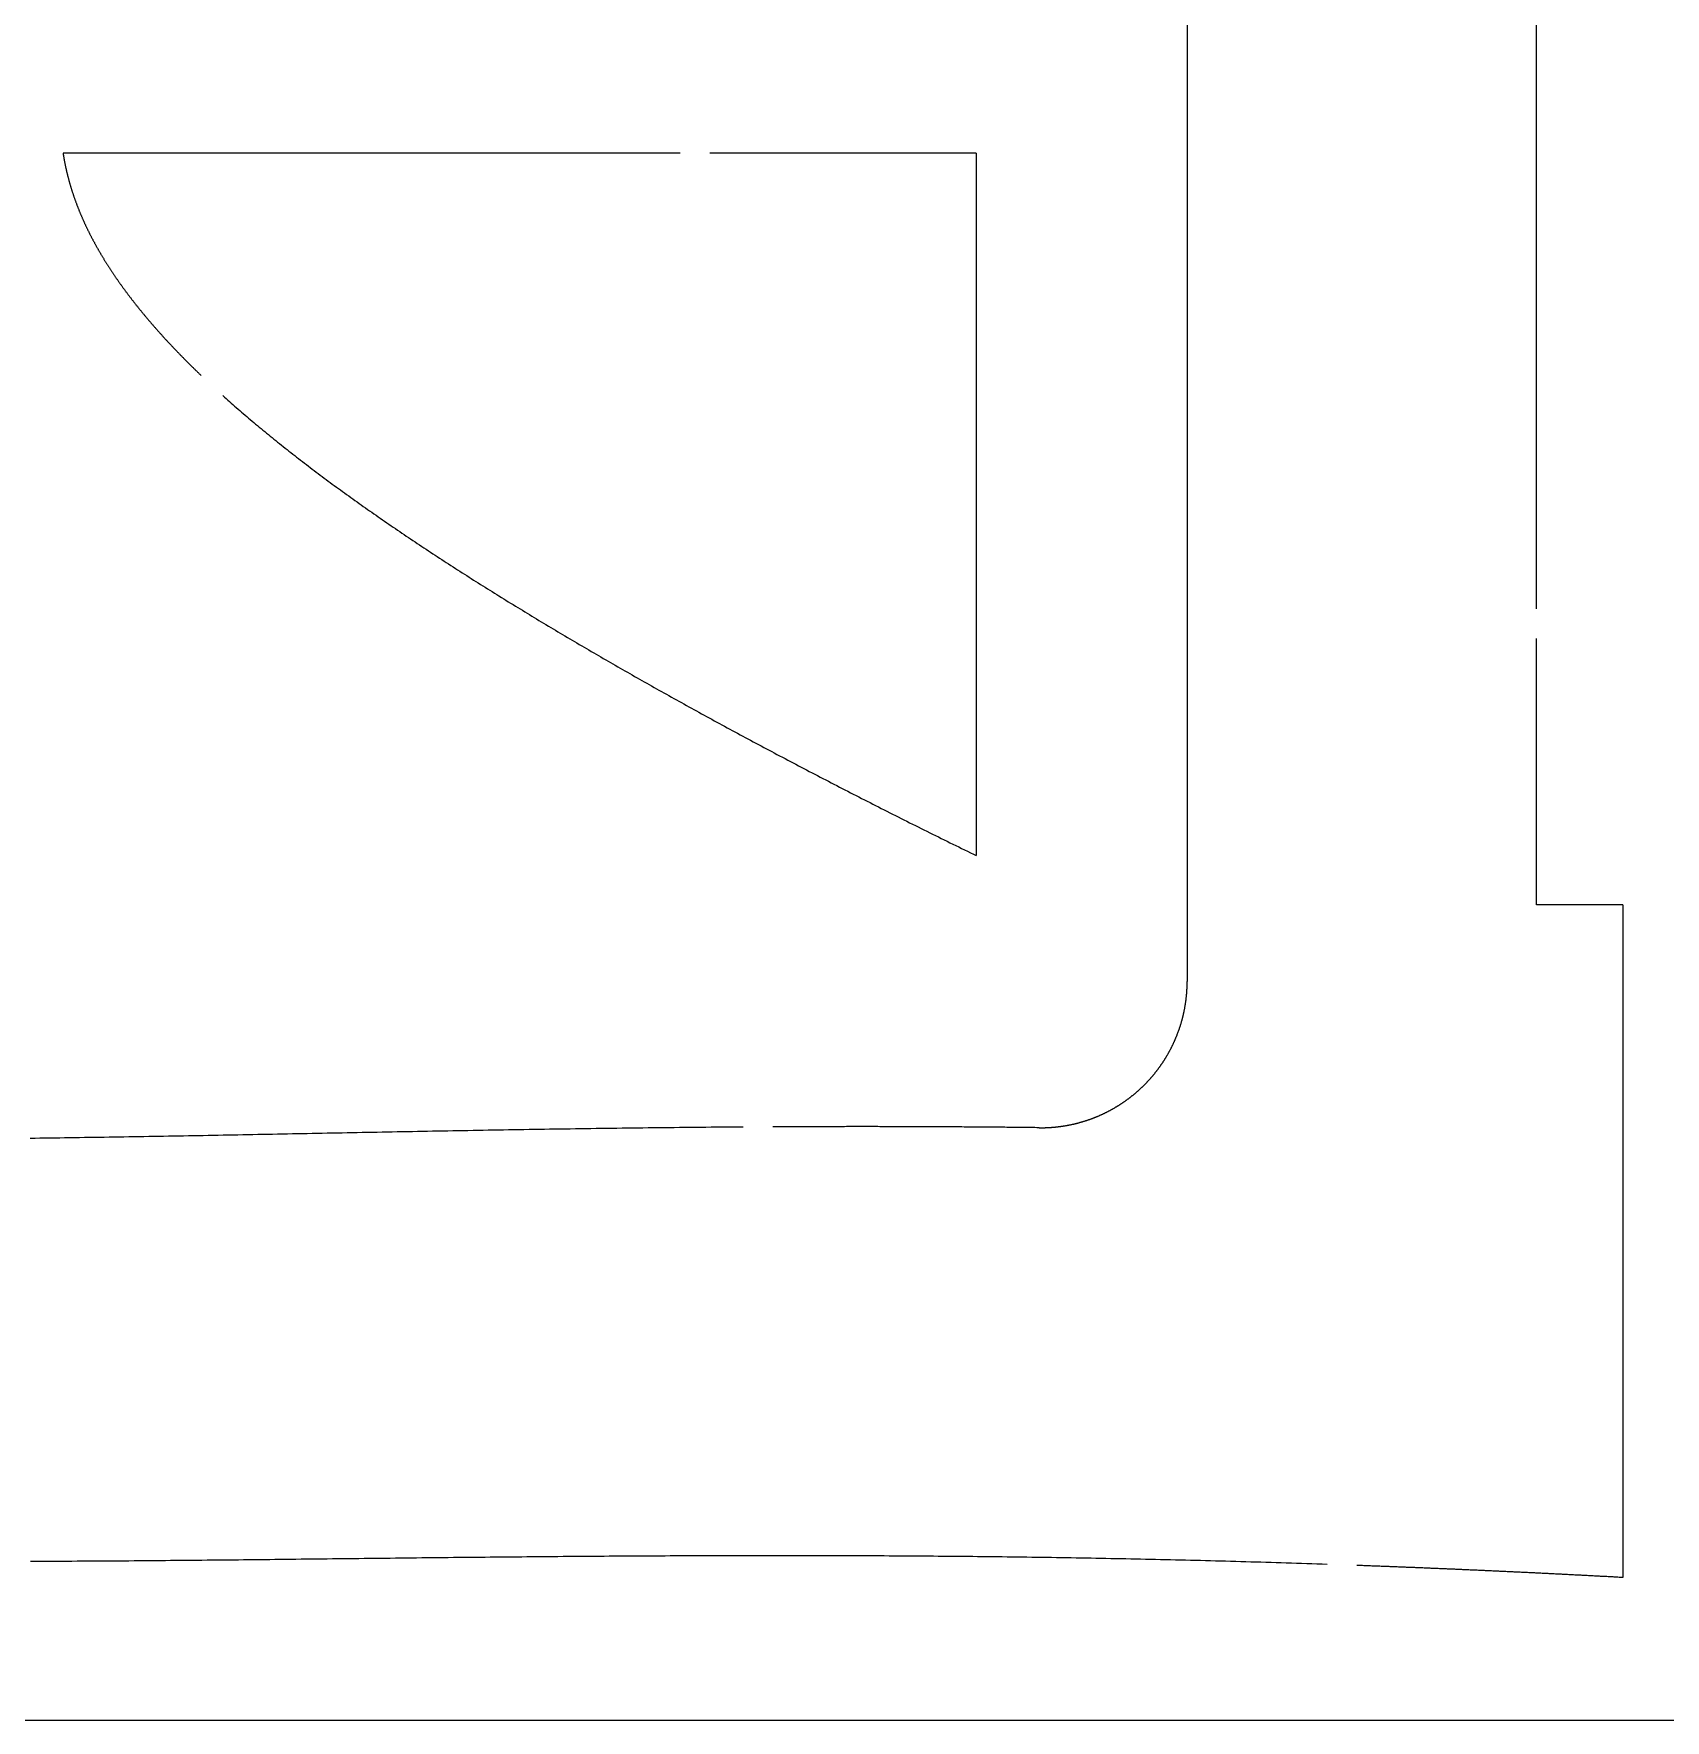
# Model space of a CAD drawing. Extents: x -234 to 666, y 203 to 303.
# Drawn here: x 156.2 to 211.3, y 203.5 to 260.5 of the extents above; entities that cross this region are included whole.
import ezdxf

# ---------------------------------------------------------------- set-up
doc = ezdxf.new("R2010")
doc.units = 0
doc.layers.get('0').update_dxf_attribs({"linetype": 'CONTINUOUS'})
doc.layers.add('90X10', color=1, linetype='CONTINUOUS')

msp = doc.modelspace()

# ---------------------------------------------------------------- linework, layer by layer
for p, q in [((206.91727, 241.0432), (206.91727, 273.77284)), ((195.11599, 266.36653), (195.11599, 228.4495)), ((177.99176, 256.43943), (157.14614, 256.43943)), ((187.99176, 256.43943), (178.99176, 256.43943)), ((187.99176, 256.43943), (187.99176, 232.70499)), ((206.91727, 231.0432), (206.91727, 240.0432)), ((209.83395, 231.0432), (206.91727, 231.0432)), ((209.83395, 231.0432), (209.83395, 208.31264))]:
    msp.add_line(p, q)
for points in [[(157.146, 256.439, 0), (157.149, 256.42, 0), (157.152, 256.401, 0), (157.155, 256.382, 0), (157.158, 256.363, 0), (157.162, 256.344, 0), (157.165, 256.324, 0), (157.168, 256.305, 0), (157.171, 256.286, 0), (157.174, 256.267, 0), (157.178, 256.247, 0), (157.181, 256.228, 0), (157.185, 256.209, 0), (157.188, 256.19, 0), (157.192, 256.17, 0), (157.195, 256.151, 0), (157.199, 256.132, 0), (157.203, 256.113, 0), (157.206, 256.094, 0), (157.21, 256.075, 0), (157.214, 256.055, 0), (157.218, 256.036, 0), (157.222, 256.017, 0), (157.226, 255.998, 0), (157.23, 255.979, 0), (157.234, 255.96, 0), (157.238, 255.94, 0), (157.242, 255.921, 0), (157.247, 255.902, 0), (157.251, 255.883, 0), (157.255, 255.864, 0), (157.259, 255.845, 0), (157.264, 255.826, 0), (157.268, 255.807, 0), (157.273, 255.788, 0), (157.277, 255.769, 0), (157.282, 255.75, 0), (157.287, 255.731, 0), (157.291, 255.712, 0), (157.296, 255.692, 0), (157.301, 255.673, 0), (157.306, 255.654, 0), (157.31, 255.635, 0), (157.315, 255.616, 0), (157.32, 255.597, 0), (157.325, 255.578, 0), (157.33, 255.559, 0), (157.336, 255.54, 0), (157.341, 255.521, 0), (157.346, 255.502, 0), (157.351, 255.484, 0), (157.356, 255.465, 0), (157.362, 255.446, 0), (157.367, 255.427, 0), (157.372, 255.408, 0), (157.378, 255.389, 0), (157.383, 255.37, 0), (157.389, 255.351, 0), (157.395, 255.332, 0), (157.4, 255.313, 0), (157.406, 255.294, 0), (157.412, 255.275, 0), (157.417, 255.257, 0), (157.423, 255.238, 0), (157.429, 255.219, 0), (157.435, 255.2, 0), (157.441, 255.181, 0), (157.447, 255.163, 0), (157.453, 255.144, 0), (157.459, 255.125, 0), (157.465, 255.106, 0), (157.471, 255.088, 0), (157.477, 255.069, 0), (157.484, 255.05, 0), (157.49, 255.032, 0), (157.496, 255.013, 0), (157.502, 254.994, 0), (157.509, 254.976, 0), (157.515, 254.957, 0), (157.522, 254.938, 0), (157.528, 254.92, 0), (157.535, 254.901, 0), (157.541, 254.883, 0), (157.548, 254.864, 0), (157.555, 254.846, 0), (157.561, 254.827, 0), (157.568, 254.809, 0), (157.575, 254.79, 0), (157.582, 254.772, 0), (157.588, 254.753, 0), (157.595, 254.735, 0), (157.602, 254.716, 0), (157.609, 254.698, 0), (157.616, 254.68, 0), (157.623, 254.661, 0), (157.63, 254.643, 0), (157.638, 254.625, 0), (157.645, 254.606, 0), (157.652, 254.588, 0), (157.659, 254.57, 0), (157.666, 254.551, 0), (157.674, 254.533, 0), (157.681, 254.515, 0), (157.688, 254.497, 0), (157.696, 254.478, 0), (157.703, 254.46, 0), (157.711, 254.442, 0), (157.718, 254.424, 0), (157.726, 254.406, 0), (157.733, 254.387, 0), (157.741, 254.369, 0), (157.749, 254.351, 0), (157.756, 254.333, 0), (157.764, 254.315, 0), (157.772, 254.297, 0), (157.78, 254.279, 0), (157.788, 254.261, 0), (157.795, 254.243, 0), (157.803, 254.225, 0), (157.811, 254.207, 0), (157.819, 254.189, 0), (157.827, 254.171, 0), (157.835, 254.153, 0), (157.843, 254.135, 0), (157.852, 254.117, 0), (157.86, 254.099, 0), (157.868, 254.081, 0), (157.876, 254.063, 0), (157.884, 254.046, 0), (157.893, 254.028, 0), (157.901, 254.01, 0), (157.909, 253.992, 0), (157.918, 253.974, 0), (157.926, 253.957, 0), (157.935, 253.939, 0), (157.943, 253.921, 0), (157.952, 253.903, 0), (157.96, 253.886, 0), (157.969, 253.868, 0), (157.977, 253.85, 0), (157.986, 253.833, 0), (157.995, 253.815, 0), (158.003, 253.797, 0), (158.012, 253.78, 0), (158.021, 253.762, 0), (158.03, 253.744, 0), (158.039, 253.727, 0), (158.047, 253.709, 0), (158.056, 253.692, 0), (158.065, 253.674, 0), (158.074, 253.657, 0), (158.083, 253.639, 0), (158.092, 253.622, 0), (158.101, 253.604, 0), (158.11, 253.587, 0), (158.119, 253.569, 0), (158.129, 253.552, 0), (158.138, 253.535, 0), (158.147, 253.517, 0), (158.156, 253.5, 0), (158.165, 253.482, 0), (158.175, 253.465, 0), (158.184, 253.448, 0), (158.193, 253.43, 0), (158.203, 253.413, 0), (158.212, 253.396, 0), (158.222, 253.379, 0), (158.231, 253.361, 0), (158.241, 253.344, 0), (158.25, 253.327, 0), (158.26, 253.31, 0), (158.269, 253.293, 0), (158.279, 253.275, 0), (158.288, 253.258, 0), (158.298, 253.241, 0), (158.308, 253.224, 0), (158.317, 253.207, 0), (158.327, 253.19, 0), (158.337, 253.173, 0), (158.347, 253.156, 0), (158.357, 253.139, 0), (158.366, 253.122, 0), (158.376, 253.105, 0), (158.386, 253.088, 0), (158.396, 253.071, 0), (158.406, 253.053, 0), (158.416, 253.036, 0), (158.426, 253.019, 0), (158.436, 253.002, 0), (158.447, 252.985, 0), (158.457, 252.968, 0), (158.467, 252.951, 0), (158.477, 252.934, 0), (158.488, 252.917, 0), (158.498, 252.9, 0), (158.508, 252.883, 0), (158.519, 252.866, 0), (158.529, 252.848, 0), (158.54, 252.831, 0), (158.55, 252.814, 0), (158.561, 252.797, 0), (158.572, 252.78, 0), (158.582, 252.763, 0), (158.593, 252.745, 0), (158.604, 252.728, 0), (158.614, 252.711, 0), (158.625, 252.694, 0), (158.636, 252.677, 0), (158.647, 252.659, 0), (158.658, 252.642, 0), (158.669, 252.625, 0), (158.68, 252.608, 0), (158.691, 252.591, 0), (158.702, 252.573, 0), (158.713, 252.556, 0), (158.725, 252.539, 0), (158.736, 252.522, 0), (158.747, 252.504, 0), (158.758, 252.487, 0), (158.77, 252.47, 0), (158.781, 252.452, 0), (158.793, 252.435, 0), (158.804, 252.418, 0), (158.816, 252.401, 0), (158.827, 252.383, 0), (158.839, 252.366, 0), (158.85, 252.349, 0), (158.862, 252.331, 0), (158.874, 252.314, 0), (158.886, 252.297, 0), (158.897, 252.279, 0), (158.909, 252.262, 0), (158.921, 252.244, 0), (158.933, 252.227, 0), (158.945, 252.21, 0), (158.957, 252.192, 0), (158.969, 252.175, 0), (158.981, 252.157, 0), (158.993, 252.14, 0), (159.005, 252.123, 0), (159.018, 252.105, 0), (159.03, 252.088, 0), (159.042, 252.07, 0), (159.055, 252.053, 0), (159.067, 252.035, 0), (159.079, 252.018, 0), (159.092, 252, 0), (159.104, 251.983, 0), (159.117, 251.965, 0), (159.129, 251.948, 0), (159.142, 251.93, 0), (159.155, 251.913, 0), (159.167, 251.895, 0), (159.18, 251.878, 0), (159.193, 251.86, 0), (159.206, 251.843, 0), (159.219, 251.825, 0), (159.232, 251.808, 0), (159.245, 251.79, 0), (159.257, 251.772, 0), (159.271, 251.755, 0), (159.284, 251.737, 0), (159.297, 251.72, 0), (159.31, 251.702, 0), (159.323, 251.684, 0), (159.336, 251.667, 0), (159.35, 251.649, 0), (159.363, 251.632, 0), (159.376, 251.614, 0), (159.39, 251.596, 0), (159.403, 251.579, 0), (159.417, 251.561, 0), (159.43, 251.543, 0), (159.444, 251.526, 0), (159.457, 251.508, 0), (159.471, 251.49, 0), (159.485, 251.472, 0), (159.498, 251.455, 0), (159.512, 251.437, 0), (159.526, 251.419, 0), (159.54, 251.402, 0), (159.554, 251.384, 0), (159.568, 251.366, 0), (159.582, 251.348, 0), (159.596, 251.33, 0), (159.61, 251.313, 0), (159.624, 251.295, 0), (159.638, 251.277, 0), (159.652, 251.259, 0), (159.667, 251.241, 0), (159.681, 251.224, 0), (159.695, 251.206, 0), (159.71, 251.188, 0), (159.724, 251.17, 0), (159.739, 251.152, 0), (159.753, 251.134, 0), (159.768, 251.117, 0), (159.782, 251.099, 0), (159.797, 251.081, 0), (159.811, 251.063, 0), (159.826, 251.045, 0), (159.841, 251.027, 0), (159.856, 251.009, 0), (159.871, 250.991, 0), (159.885, 250.973, 0), (159.9, 250.955, 0), (159.915, 250.937, 0), (159.93, 250.919, 0), (159.945, 250.901, 0), (159.961, 250.883, 0), (159.976, 250.865, 0), (159.991, 250.847, 0), (160.006, 250.829, 0), (160.021, 250.811, 0), (160.037, 250.793, 0), (160.052, 250.775, 0), (160.067, 250.757, 0), (160.083, 250.739, 0), (160.098, 250.721, 0), (160.114, 250.703, 0), (160.129, 250.685, 0), (160.145, 250.667, 0), (160.161, 250.649, 0), (160.176, 250.631, 0), (160.192, 250.613, 0), (160.208, 250.595, 0), (160.224, 250.576, 0), (160.24, 250.558, 0), (160.256, 250.54, 0), (160.271, 250.522, 0), (160.287, 250.504, 0), (160.304, 250.486, 0), (160.32, 250.468, 0), (160.336, 250.449, 0), (160.352, 250.431, 0), (160.368, 250.413, 0), (160.384, 250.395, 0), (160.401, 250.377, 0), (160.417, 250.358, 0), (160.433, 250.34, 0), (160.45, 250.322, 0), (160.466, 250.304, 0), (160.483, 250.285, 0), (160.499, 250.267, 0), (160.516, 250.249, 0), (160.533, 250.23, 0), (160.549, 250.212, 0), (160.566, 250.194, 0), (160.583, 250.175, 0), (160.6, 250.157, 0), (160.617, 250.139, 0), (160.634, 250.12, 0), (160.65, 250.102, 0), (160.667, 250.084, 0), (160.685, 250.065, 0), (160.702, 250.047, 0), (160.719, 250.029, 0), (160.736, 250.01, 0), (160.753, 249.992, 0), (160.77, 249.973, 0), (160.788, 249.955, 0), (160.805, 249.936, 0), (160.822, 249.918, 0), (160.84, 249.9, 0), (160.857, 249.881, 0), (160.875, 249.863, 0), (160.893, 249.844, 0), (160.91, 249.826, 0), (160.928, 249.807, 0), (160.946, 249.789, 0), (160.963, 249.77, 0), (160.981, 249.752, 0), (160.999, 249.733, 0), (161.017, 249.714, 0), (161.035, 249.696, 0), (161.053, 249.677, 0), (161.071, 249.659, 0), (161.089, 249.64, 0), (161.107, 249.622, 0), (161.125, 249.603, 0), (161.143, 249.584, 0), (161.161, 249.566, 0), (161.18, 249.547, 0), (161.198, 249.528, 0), (161.216, 249.51, 0), (161.235, 249.491, 0), (161.253, 249.472, 0), (161.272, 249.454, 0), (161.29, 249.435, 0), (161.309, 249.416, 0), (161.328, 249.398, 0), (161.346, 249.379, 0), (161.365, 249.36, 0), (161.384, 249.341, 0), (161.403, 249.323, 0), (161.422, 249.304, 0), (161.44, 249.285, 0), (161.459, 249.266, 0), (161.478, 249.248, 0), (161.497, 249.229, 0), (161.517, 249.21, 0), (161.536, 249.191, 0), (161.555, 249.172, 0), (161.574, 249.154, 0), (161.593, 249.135, 0), (161.613, 249.116, 0), (161.632, 249.097, 0), (161.651, 249.078, 0), (161.671, 249.059, 0), (161.69, 249.04, 0), (161.71, 249.021, 0), (161.73, 249.002, 0), (161.749, 248.984, 0), (161.769, 248.965, 0), (161.789, 248.946, 0), (161.808, 248.927, 0)], [(162.541, 248.246, 0), (162.597, 248.195, 0), (162.654, 248.145, 0), (162.711, 248.094, 0), (162.768, 248.043, 0), (162.825, 247.993, 0), (162.882, 247.942, 0), (162.94, 247.891, 0), (162.998, 247.841, 0), (163.056, 247.79, 0), (163.115, 247.739, 0), (163.173, 247.688, 0), (163.232, 247.638, 0), (163.292, 247.587, 0), (163.351, 247.536, 0), (163.41, 247.486, 0), (163.47, 247.435, 0), (163.53, 247.384, 0), (163.591, 247.333, 0), (163.651, 247.283, 0), (163.712, 247.232, 0), (163.773, 247.181, 0), (163.834, 247.131, 0), (163.895, 247.08, 0), (163.957, 247.029, 0), (164.019, 246.978, 0), (164.081, 246.928, 0), (164.143, 246.877, 0), (164.205, 246.826, 0), (164.268, 246.776, 0), (164.331, 246.725, 0), (164.394, 246.674, 0), (164.457, 246.623, 0), (164.521, 246.573, 0), (164.585, 246.522, 0), (164.648, 246.471, 0), (164.713, 246.421, 0), (164.777, 246.37, 0), (164.841, 246.319, 0), (164.906, 246.269, 0), (164.971, 246.218, 0), (165.036, 246.167, 0), (165.101, 246.117, 0), (165.167, 246.066, 0), (165.233, 246.016, 0), (165.298, 245.965, 0), (165.365, 245.914, 0), (165.431, 245.864, 0), (165.497, 245.813, 0), (165.564, 245.763, 0), (165.631, 245.712, 0), (165.698, 245.661, 0), (165.765, 245.611, 0), (165.832, 245.56, 0), (165.9, 245.51, 0), (165.968, 245.459, 0), (166.036, 245.409, 0), (166.104, 245.358, 0), (166.172, 245.308, 0), (166.24, 245.257, 0), (166.309, 245.207, 0), (166.378, 245.156, 0), (166.447, 245.106, 0), (166.516, 245.056, 0), (166.585, 245.005, 0), (166.655, 244.955, 0), (166.725, 244.904, 0), (166.794, 244.854, 0), (166.864, 244.804, 0), (166.935, 244.753, 0), (167.005, 244.703, 0), (167.075, 244.653, 0), (167.146, 244.602, 0), (167.217, 244.552, 0), (167.288, 244.502, 0), (167.359, 244.451, 0), (167.43, 244.401, 0), (167.502, 244.351, 0), (167.573, 244.301, 0), (167.645, 244.251, 0), (167.717, 244.2, 0), (167.789, 244.15, 0), (167.861, 244.1, 0), (167.933, 244.05, 0), (168.006, 244, 0), (168.079, 243.95, 0), (168.151, 243.9, 0), (168.224, 243.85, 0), (168.297, 243.8, 0), (168.371, 243.75, 0), (168.444, 243.7, 0), (168.517, 243.65, 0), (168.591, 243.6, 0), (168.665, 243.55, 0), (168.739, 243.5, 0), (168.813, 243.45, 0), (168.887, 243.4, 0), (168.961, 243.35, 0), (169.036, 243.301, 0), (169.11, 243.251, 0), (169.185, 243.201, 0), (169.26, 243.151, 0), (169.335, 243.102, 0), (169.41, 243.052, 0), (169.485, 243.002, 0), (169.56, 242.953, 0), (169.636, 242.903, 0), (169.711, 242.853, 0), (169.787, 242.804, 0), (169.863, 242.754, 0), (169.939, 242.705, 0), (170.015, 242.655, 0), (170.091, 242.606, 0), (170.167, 242.556, 0), (170.244, 242.507, 0), (170.32, 242.458, 0), (170.397, 242.408, 0), (170.473, 242.359, 0), (170.55, 242.31, 0), (170.627, 242.26, 0), (170.704, 242.211, 0), (170.781, 242.162, 0), (170.859, 242.113, 0), (170.936, 242.063, 0), (171.013, 242.014, 0), (171.091, 241.965, 0), (171.169, 241.916, 0), (171.246, 241.867, 0), (171.324, 241.818, 0), (171.402, 241.769, 0), (171.48, 241.72, 0), (171.558, 241.671, 0), (171.636, 241.622, 0), (171.715, 241.574, 0), (171.793, 241.525, 0), (171.871, 241.476, 0), (171.95, 241.427, 0), (172.029, 241.379, 0), (172.107, 241.33, 0), (172.186, 241.281, 0), (172.265, 241.233, 0), (172.344, 241.184, 0), (172.423, 241.135, 0), (172.502, 241.087, 0), (172.581, 241.039, 0), (172.661, 240.99, 0), (172.74, 240.942, 0), (172.82, 240.893, 0), (172.899, 240.845, 0), (172.979, 240.797, 0), (173.058, 240.748, 0), (173.138, 240.7, 0), (173.218, 240.652, 0), (173.298, 240.604, 0), (173.378, 240.556, 0), (173.458, 240.508, 0), (173.538, 240.46, 0), (173.618, 240.412, 0), (173.698, 240.364, 0), (173.778, 240.316, 0), (173.859, 240.268, 0), (173.939, 240.22, 0), (174.019, 240.172, 0), (174.1, 240.125, 0), (174.18, 240.077, 0), (174.261, 240.029, 0), (174.341, 239.982, 0), (174.422, 239.934, 0), (174.503, 239.887, 0), (174.584, 239.839, 0), (174.664, 239.792, 0), (174.745, 239.744, 0), (174.826, 239.697, 0), (174.907, 239.65, 0), (174.988, 239.602, 0), (175.069, 239.555, 0), (175.15, 239.508, 0), (175.231, 239.461, 0), (175.313, 239.414, 0), (175.394, 239.367, 0), (175.475, 239.32, 0), (175.556, 239.273, 0), (175.638, 239.226, 0), (175.719, 239.179, 0), (175.8, 239.132, 0), (175.882, 239.085, 0), (175.963, 239.039, 0), (176.045, 238.992, 0), (176.126, 238.945, 0), (176.208, 238.899, 0), (176.289, 238.852, 0), (176.371, 238.806, 0), (176.452, 238.759, 0), (176.534, 238.713, 0), (176.615, 238.666, 0), (176.697, 238.62, 0), (176.779, 238.574, 0), (176.862, 238.527, 0), (176.944, 238.481, 0), (177.027, 238.434, 0), (177.109, 238.387, 0), (177.192, 238.341, 0), (177.275, 238.294, 0), (177.358, 238.248, 0), (177.442, 238.201, 0), (177.525, 238.154, 0), (177.609, 238.107, 0), (177.693, 238.061, 0), (177.777, 238.014, 0), (177.861, 237.967, 0), (177.945, 237.92, 0), (178.03, 237.873, 0), (178.114, 237.826, 0), (178.199, 237.779, 0), (178.284, 237.732, 0), (178.369, 237.685, 0), (178.454, 237.638, 0), (178.539, 237.591, 0), (178.625, 237.544, 0), (178.711, 237.497, 0), (178.797, 237.45, 0), (178.883, 237.403, 0), (178.969, 237.356, 0), (179.055, 237.309, 0), (179.142, 237.261, 0), (179.228, 237.214, 0), (179.315, 237.167, 0), (179.402, 237.12, 0), (179.489, 237.072, 0), (179.576, 237.025, 0), (179.663, 236.978, 0), (179.751, 236.93, 0), (179.839, 236.883, 0), (179.926, 236.836, 0), (180.014, 236.788, 0), (180.103, 236.741, 0), (180.191, 236.693, 0), (180.279, 236.646, 0), (180.368, 236.598, 0), (180.456, 236.551, 0), (180.545, 236.503, 0), (180.634, 236.456, 0), (180.723, 236.408, 0), (180.813, 236.36, 0), (180.902, 236.313, 0), (180.992, 236.265, 0), (181.081, 236.218, 0), (181.171, 236.17, 0), (181.261, 236.122, 0), (181.351, 236.074, 0), (181.442, 236.027, 0), (181.532, 235.979, 0), (181.623, 235.931, 0), (181.713, 235.883, 0), (181.804, 235.836, 0), (181.895, 235.788, 0), (181.986, 235.74, 0), (182.078, 235.692, 0), (182.169, 235.644, 0), (182.261, 235.596, 0), (182.352, 235.549, 0), (182.444, 235.501, 0), (182.536, 235.453, 0), (182.628, 235.405, 0), (182.72, 235.357, 0), (182.813, 235.309, 0), (182.905, 235.261, 0), (182.998, 235.213, 0), (183.091, 235.165, 0), (183.183, 235.117, 0), (183.277, 235.069, 0), (183.37, 235.021, 0), (183.463, 234.973, 0), (183.556, 234.925, 0), (183.65, 234.877, 0), (183.744, 234.829, 0), (183.838, 234.78, 0), (183.932, 234.732, 0), (184.026, 234.684, 0), (184.12, 234.636, 0), (184.214, 234.588, 0), (184.309, 234.54, 0), (184.403, 234.492, 0), (184.498, 234.443, 0), (184.593, 234.395, 0), (184.688, 234.347, 0), (184.783, 234.299, 0), (184.878, 234.251, 0), (184.974, 234.202, 0), (185.069, 234.154, 0), (185.165, 234.106, 0), (185.261, 234.058, 0), (185.357, 234.01, 0), (185.453, 233.961, 0), (185.549, 233.913, 0), (185.645, 233.865, 0), (185.741, 233.816, 0), (185.838, 233.768, 0), (185.935, 233.72, 0), (186.031, 233.672, 0), (186.128, 233.623, 0), (186.225, 233.575, 0), (186.322, 233.527, 0), (186.42, 233.478, 0), (186.517, 233.43, 0), (186.614, 233.382, 0), (186.712, 233.333, 0), (186.81, 233.285, 0), (186.908, 233.237, 0), (187.006, 233.188, 0), (187.104, 233.14, 0), (187.202, 233.092, 0), (187.3, 233.043, 0), (187.399, 232.995, 0), (187.497, 232.947, 0), (187.596, 232.898, 0), (187.695, 232.85, 0), (187.794, 232.802, 0), (187.893, 232.753, 0), (187.992, 232.705, 0)], [(190.115, 223.51, 0), (190.131, 223.51, 0), (190.146, 223.51, 0), (190.161, 223.51, 0), (190.177, 223.51, 0), (190.192, 223.51, 0), (190.207, 223.51, 0), (190.223, 223.51, 0), (190.238, 223.51, 0), (190.253, 223.51, 0), (190.269, 223.51, 0), (190.284, 223.511, 0), (190.299, 223.511, 0), (190.315, 223.511, 0), (190.33, 223.512, 0), (190.345, 223.512, 0), (190.36, 223.513, 0), (190.376, 223.514, 0), (190.391, 223.514, 0), (190.406, 223.515, 0), (190.422, 223.516, 0), (190.437, 223.516, 0), (190.452, 223.517, 0), (190.467, 223.518, 0), (190.483, 223.519, 0), (190.498, 223.52, 0), (190.513, 223.521, 0), (190.529, 223.522, 0), (190.544, 223.523, 0), (190.559, 223.524, 0), (190.574, 223.526, 0), (190.59, 223.527, 0), (190.605, 223.528, 0), (190.62, 223.529, 0), (190.635, 223.531, 0), (190.65, 223.532, 0), (190.666, 223.534, 0), (190.681, 223.535, 0), (190.696, 223.537, 0), (190.711, 223.539, 0), (190.726, 223.54, 0), (190.742, 223.542, 0), (190.757, 223.544, 0), (190.772, 223.546, 0), (190.787, 223.547, 0), (190.802, 223.549, 0), (190.817, 223.551, 0), (190.833, 223.553, 0), (190.848, 223.555, 0), (190.863, 223.557, 0), (190.878, 223.56, 0), (190.893, 223.562, 0), (190.908, 223.564, 0), (190.923, 223.566, 0), (190.938, 223.569, 0), (190.953, 223.571, 0), (190.969, 223.573, 0), (190.984, 223.576, 0), (190.999, 223.578, 0), (191.014, 223.581, 0), (191.029, 223.584, 0), (191.044, 223.586, 0), (191.059, 223.589, 0), (191.074, 223.592, 0), (191.089, 223.595, 0), (191.104, 223.597, 0), (191.119, 223.6, 0), (191.134, 223.603, 0), (191.149, 223.606, 0), (191.164, 223.609, 0), (191.179, 223.612, 0), (191.194, 223.615, 0), (191.209, 223.619, 0), (191.224, 223.622, 0), (191.239, 223.625, 0), (191.253, 223.628, 0), (191.268, 223.632, 0), (191.283, 223.635, 0), (191.298, 223.639, 0), (191.313, 223.642, 0), (191.328, 223.646, 0), (191.343, 223.649, 0), (191.358, 223.653, 0), (191.372, 223.657, 0), (191.387, 223.66, 0), (191.402, 223.664, 0), (191.417, 223.668, 0), (191.432, 223.672, 0), (191.446, 223.676, 0), (191.461, 223.68, 0), (191.476, 223.684, 0), (191.491, 223.688, 0), (191.505, 223.692, 0), (191.52, 223.696, 0), (191.535, 223.7, 0), (191.549, 223.704, 0), (191.564, 223.709, 0), (191.579, 223.713, 0), (191.593, 223.717, 0), (191.608, 223.722, 0), (191.623, 223.726, 0), (191.637, 223.731, 0), (191.652, 223.735, 0), (191.667, 223.74, 0), (191.681, 223.744, 0), (191.696, 223.749, 0), (191.71, 223.754, 0), (191.725, 223.759, 0), (191.739, 223.763, 0), (191.754, 223.768, 0), (191.768, 223.773, 0), (191.783, 223.778, 0), (191.797, 223.783, 0), (191.812, 223.788, 0), (191.826, 223.793, 0), (191.841, 223.798, 0), (191.855, 223.804, 0), (191.869, 223.809, 0), (191.884, 223.814, 0), (191.898, 223.819, 0), (191.913, 223.825, 0), (191.927, 223.83, 0), (191.941, 223.836, 0), (191.956, 223.841, 0), (191.97, 223.847, 0), (191.984, 223.852, 0), (191.998, 223.858, 0), (192.013, 223.864, 0), (192.027, 223.869, 0), (192.041, 223.875, 0), (192.055, 223.881, 0), (192.069, 223.887, 0), (192.084, 223.893, 0), (192.098, 223.899, 0), (192.112, 223.905, 0), (192.126, 223.911, 0), (192.14, 223.917, 0), (192.154, 223.923, 0), (192.168, 223.929, 0), (192.182, 223.935, 0), (192.196, 223.941, 0), (192.21, 223.948, 0), (192.224, 223.954, 0), (192.238, 223.96, 0), (192.252, 223.967, 0), (192.266, 223.973, 0), (192.28, 223.98, 0), (192.293, 223.986, 0), (192.307, 223.993, 0), (192.321, 223.999, 0), (192.335, 224.006, 0), (192.349, 224.013, 0), (192.362, 224.02, 0), (192.376, 224.026, 0), (192.39, 224.033, 0), (192.403, 224.04, 0), (192.417, 224.047, 0), (192.431, 224.054, 0), (192.444, 224.061, 0), (192.458, 224.068, 0), (192.471, 224.075, 0), (192.485, 224.082, 0), (192.498, 224.089, 0), (192.512, 224.097, 0), (192.525, 224.104, 0), (192.539, 224.111, 0), (192.552, 224.118, 0), (192.565, 224.126, 0), (192.579, 224.133, 0), (192.592, 224.141, 0), (192.605, 224.148, 0), (192.619, 224.156, 0), (192.632, 224.163, 0), (192.645, 224.171, 0), (192.658, 224.179, 0), (192.672, 224.186, 0), (192.685, 224.194, 0), (192.698, 224.202, 0), (192.711, 224.21, 0), (192.724, 224.217, 0), (192.737, 224.225, 0), (192.75, 224.233, 0), (192.763, 224.241, 0), (192.776, 224.249, 0), (192.789, 224.257, 0), (192.802, 224.265, 0), (192.815, 224.274, 0), (192.828, 224.282, 0), (192.841, 224.29, 0), (192.854, 224.298, 0), (192.867, 224.307, 0), (192.879, 224.315, 0), (192.892, 224.323, 0), (192.905, 224.332, 0), (192.918, 224.34, 0), (192.93, 224.349, 0), (192.943, 224.357, 0), (192.956, 224.366, 0), (192.968, 224.374, 0), (192.981, 224.383, 0), (192.993, 224.392, 0), (193.006, 224.4, 0), (193.018, 224.409, 0), (193.031, 224.418, 0), (193.043, 224.427, 0), (193.056, 224.436, 0), (193.068, 224.445, 0), (193.081, 224.454, 0), (193.093, 224.463, 0), (193.105, 224.472, 0), (193.118, 224.481, 0), (193.13, 224.49, 0), (193.142, 224.499, 0), (193.154, 224.508, 0), (193.166, 224.517, 0), (193.179, 224.527, 0), (193.191, 224.536, 0), (193.203, 224.545, 0), (193.215, 224.555, 0), (193.227, 224.564, 0), (193.239, 224.574, 0), (193.251, 224.583, 0), (193.263, 224.593, 0), (193.275, 224.602, 0), (193.287, 224.612, 0), (193.298, 224.621, 0), (193.31, 224.631, 0), (193.322, 224.641, 0), (193.334, 224.651, 0), (193.346, 224.66, 0), (193.357, 224.67, 0), (193.369, 224.68, 0), (193.381, 224.69, 0), (193.392, 224.7, 0), (193.404, 224.71, 0), (193.416, 224.72, 0), (193.427, 224.73, 0), (193.439, 224.74, 0), (193.45, 224.75, 0), (193.462, 224.76, 0), (193.473, 224.771, 0), (193.484, 224.781, 0), (193.496, 224.791, 0), (193.507, 224.802, 0), (193.518, 224.812, 0), (193.53, 224.822, 0), (193.541, 224.833, 0), (193.552, 224.843, 0), (193.563, 224.854, 0), (193.574, 224.864, 0), (193.586, 224.875, 0), (193.597, 224.885, 0), (193.608, 224.896, 0), (193.619, 224.907, 0), (193.63, 224.917, 0), (193.641, 224.928, 0), (193.652, 224.939, 0), (193.662, 224.95, 0), (193.673, 224.961, 0), (193.684, 224.971, 0), (193.695, 224.982, 0), (193.706, 224.993, 0), (193.716, 225.004, 0), (193.727, 225.015, 0), (193.738, 225.026, 0), (193.748, 225.037, 0), (193.759, 225.048, 0), (193.769, 225.059, 0), (193.78, 225.071, 0), (193.79, 225.082, 0), (193.801, 225.093, 0), (193.811, 225.104, 0), (193.821, 225.116, 0), (193.832, 225.127, 0), (193.842, 225.138, 0), (193.852, 225.15, 0), (193.862, 225.161, 0), (193.873, 225.172, 0), (193.883, 225.184, 0), (193.893, 225.195, 0), (193.903, 225.207, 0), (193.913, 225.218, 0), (193.923, 225.23, 0), (193.933, 225.242, 0), (193.943, 225.253, 0), (193.953, 225.265, 0), (193.962, 225.277, 0), (193.972, 225.288, 0), (193.982, 225.3, 0), (193.992, 225.312, 0), (194.001, 225.324, 0), (194.011, 225.336, 0), (194.021, 225.347, 0), (194.03, 225.359, 0), (194.04, 225.371, 0), (194.049, 225.383, 0), (194.059, 225.395, 0), (194.068, 225.407, 0), (194.078, 225.419, 0), (194.087, 225.431, 0), (194.096, 225.444, 0), (194.105, 225.456, 0), (194.115, 225.468, 0), (194.124, 225.48, 0), (194.133, 225.492, 0), (194.142, 225.505, 0), (194.151, 225.517, 0), (194.16, 225.529, 0), (194.169, 225.541, 0), (194.178, 225.554, 0), (194.187, 225.566, 0), (194.196, 225.579, 0), (194.205, 225.591, 0), (194.214, 225.603, 0), (194.223, 225.616, 0), (194.231, 225.629, 0), (194.24, 225.641, 0), (194.249, 225.654, 0), (194.257, 225.666, 0), (194.266, 225.679, 0), (194.274, 225.692, 0), (194.283, 225.704, 0), (194.291, 225.717, 0), (194.3, 225.73, 0), (194.308, 225.742, 0), (194.317, 225.755, 0), (194.325, 225.768, 0), (194.333, 225.781, 0), (194.341, 225.794, 0), (194.35, 225.807, 0), (194.358, 225.82, 0), (194.366, 225.832, 0), (194.374, 225.845, 0), (194.382, 225.858, 0), (194.39, 225.871, 0), (194.398, 225.885, 0), (194.406, 225.898, 0), (194.414, 225.911, 0), (194.422, 225.924, 0), (194.429, 225.937, 0), (194.437, 225.95, 0), (194.445, 225.963, 0), (194.452, 225.977, 0), (194.46, 225.99, 0), (194.468, 226.003, 0), (194.475, 226.016, 0), (194.483, 226.03, 0), (194.49, 226.043, 0), (194.498, 226.056, 0), (194.505, 226.07, 0), (194.512, 226.083, 0), (194.52, 226.097, 0), (194.527, 226.11, 0), (194.534, 226.124, 0), (194.541, 226.137, 0), (194.548, 226.151, 0), (194.556, 226.164, 0), (194.563, 226.178, 0), (194.57, 226.191, 0), (194.577, 226.205, 0), (194.584, 226.219, 0), (194.59, 226.232, 0), (194.597, 226.246, 0), (194.604, 226.26, 0), (194.611, 226.273, 0), (194.618, 226.287, 0), (194.624, 226.301, 0), (194.631, 226.315, 0), (194.638, 226.329, 0), (194.644, 226.342, 0), (194.651, 226.356, 0), (194.657, 226.37, 0), (194.664, 226.384, 0), (194.67, 226.398, 0), (194.676, 226.412, 0), (194.683, 226.426, 0), (194.689, 226.44, 0), (194.695, 226.454, 0), (194.701, 226.468, 0), (194.707, 226.482, 0), (194.713, 226.496, 0), (194.719, 226.51, 0), (194.725, 226.524, 0), (194.731, 226.539, 0), (194.737, 226.553, 0), (194.743, 226.567, 0), (194.749, 226.581, 0), (194.755, 226.595, 0), (194.761, 226.609, 0), (194.766, 226.624, 0), (194.772, 226.638, 0), (194.777, 226.652, 0), (194.783, 226.667, 0), (194.789, 226.681, 0), (194.794, 226.695, 0), (194.799, 226.71, 0), (194.805, 226.724, 0), (194.81, 226.738, 0), (194.815, 226.753, 0), (194.821, 226.767, 0), (194.826, 226.781, 0), (194.831, 226.796, 0), (194.836, 226.81, 0), (194.841, 226.825, 0), (194.846, 226.839, 0), (194.851, 226.854, 0), (194.856, 226.868, 0), (194.861, 226.883, 0), (194.866, 226.897, 0), (194.871, 226.912, 0), (194.875, 226.926, 0), (194.88, 226.941, 0), (194.885, 226.956, 0), (194.889, 226.97, 0), (194.894, 226.985, 0), (194.898, 227, 0), (194.903, 227.014, 0), (194.907, 227.029, 0), (194.912, 227.044, 0), (194.916, 227.058, 0), (194.92, 227.073, 0), (194.925, 227.088, 0), (194.929, 227.102, 0), (194.933, 227.117, 0), (194.937, 227.132, 0), (194.941, 227.147, 0), (194.945, 227.161, 0), (194.949, 227.176, 0), (194.953, 227.191, 0), (194.957, 227.206, 0), (194.961, 227.221, 0), (194.965, 227.236, 0), (194.968, 227.25, 0), (194.972, 227.265, 0), (194.976, 227.28, 0), (194.979, 227.295, 0), (194.983, 227.31, 0), (194.986, 227.325, 0), (194.99, 227.34, 0), (194.993, 227.355, 0), (194.997, 227.37, 0), (195, 227.385, 0), (195.003, 227.4, 0), (195.006, 227.415, 0), (195.01, 227.43, 0), (195.013, 227.445, 0), (195.016, 227.46, 0), (195.019, 227.475, 0), (195.022, 227.49, 0), (195.025, 227.505, 0), (195.028, 227.52, 0), (195.031, 227.535, 0), (195.033, 227.55, 0), (195.036, 227.565, 0), (195.039, 227.58, 0), (195.042, 227.595, 0), (195.044, 227.611, 0), (195.047, 227.626, 0), (195.049, 227.641, 0), (195.052, 227.656, 0), (195.054, 227.671, 0), (195.057, 227.686, 0), (195.059, 227.701, 0), (195.061, 227.716, 0), (195.064, 227.732, 0), (195.066, 227.747, 0), (195.068, 227.762, 0), (195.07, 227.777, 0), (195.072, 227.792, 0), (195.074, 227.808, 0), (195.076, 227.823, 0), (195.078, 227.838, 0), (195.08, 227.853, 0), (195.082, 227.868, 0), (195.083, 227.884, 0), (195.085, 227.899, 0), (195.087, 227.914, 0), (195.089, 227.929, 0), (195.09, 227.945, 0), (195.092, 227.96, 0), (195.093, 227.975, 0), (195.095, 227.99, 0), (195.096, 228.006, 0), (195.097, 228.021, 0), (195.099, 228.036, 0), (195.1, 228.051, 0), (195.101, 228.067, 0), (195.102, 228.082, 0), (195.103, 228.097, 0), (195.104, 228.112, 0), (195.106, 228.128, 0), (195.106, 228.143, 0), (195.107, 228.158, 0), (195.108, 228.174, 0), (195.109, 228.189, 0), (195.11, 228.204, 0), (195.111, 228.22, 0), (195.111, 228.235, 0), (195.112, 228.25, 0), (195.113, 228.266, 0), (195.113, 228.281, 0), (195.114, 228.296, 0), (195.114, 228.311, 0), (195.114, 228.327, 0), (195.115, 228.342, 0), (195.115, 228.357, 0), (195.115, 228.373, 0), (195.116, 228.388, 0), (195.116, 228.403, 0), (195.116, 228.419, 0), (195.116, 228.434, 0), (195.116, 228.45, 0)], [(180.115, 223.531, 0), (179.936, 223.53, 0), (179.756, 223.529, 0), (179.577, 223.527, 0), (179.397, 223.526, 0), (179.218, 223.525, 0), (179.04, 223.523, 0), (178.861, 223.521, 0), (178.682, 223.52, 0), (178.504, 223.518, 0), (178.326, 223.516, 0), (178.148, 223.515, 0), (177.97, 223.513, 0), (177.793, 223.511, 0), (177.615, 223.509, 0), (177.438, 223.507, 0), (177.261, 223.505, 0), (177.084, 223.503, 0), (176.907, 223.501, 0), (176.731, 223.499, 0), (176.555, 223.497, 0), (176.378, 223.495, 0), (176.202, 223.493, 0), (176.026, 223.491, 0), (175.851, 223.488, 0), (175.675, 223.486, 0), (175.5, 223.484, 0), (175.325, 223.481, 0), (175.15, 223.479, 0), (174.975, 223.476, 0), (174.8, 223.474, 0), (174.625, 223.472, 0), (174.451, 223.469, 0), (174.277, 223.466, 0), (174.103, 223.464, 0), (173.929, 223.461, 0), (173.755, 223.459, 0), (173.581, 223.456, 0), (173.408, 223.453, 0), (173.234, 223.451, 0), (173.061, 223.448, 0), (172.888, 223.445, 0), (172.715, 223.442, 0), (172.542, 223.439, 0), (172.37, 223.437, 0), (172.197, 223.434, 0), (172.025, 223.431, 0), (171.853, 223.428, 0), (171.681, 223.425, 0), (171.509, 223.422, 0), (171.337, 223.419, 0), (171.165, 223.416, 0), (170.993, 223.413, 0), (170.822, 223.41, 0), (170.651, 223.407, 0), (170.48, 223.404, 0), (170.308, 223.401, 0), (170.138, 223.398, 0), (169.967, 223.395, 0), (169.796, 223.392, 0), (169.625, 223.388, 0), (169.455, 223.385, 0), (169.285, 223.382, 0), (169.114, 223.379, 0), (168.944, 223.376, 0), (168.774, 223.373, 0), (168.604, 223.369, 0), (168.435, 223.366, 0), (168.265, 223.363, 0), (168.096, 223.36, 0), (167.926, 223.357, 0), (167.757, 223.353, 0), (167.588, 223.35, 0), (167.418, 223.347, 0), (167.249, 223.344, 0), (167.081, 223.34, 0), (166.912, 223.337, 0), (166.743, 223.334, 0), (166.574, 223.331, 0), (166.406, 223.327, 0), (166.237, 223.324, 0), (166.069, 223.321, 0), (165.901, 223.318, 0), (165.733, 223.314, 0), (165.565, 223.311, 0), (165.397, 223.308, 0), (165.229, 223.305, 0), (165.061, 223.301, 0), (164.893, 223.298, 0), (164.726, 223.295, 0), (164.558, 223.292, 0), (164.391, 223.288, 0), (164.223, 223.285, 0), (164.056, 223.282, 0), (163.889, 223.279, 0), (163.721, 223.276, 0), (163.554, 223.272, 0), (163.386, 223.269, 0), (163.219, 223.266, 0), (163.051, 223.263, 0), (162.884, 223.26, 0), (162.717, 223.257, 0), (162.549, 223.253, 0), (162.382, 223.25, 0), (162.214, 223.247, 0), (162.047, 223.244, 0), (161.88, 223.241, 0), (161.712, 223.238, 0), (161.545, 223.235, 0), (161.378, 223.232, 0), (161.211, 223.229, 0), (161.043, 223.226, 0), (160.876, 223.223, 0), (160.709, 223.22, 0), (160.541, 223.217, 0), (160.374, 223.214, 0), (160.207, 223.211, 0), (160.04, 223.208, 0), (159.873, 223.206, 0), (159.705, 223.203, 0), (159.538, 223.2, 0), (159.371, 223.197, 0), (159.204, 223.194, 0), (159.037, 223.192, 0), (158.87, 223.189, 0), (158.703, 223.186, 0), (158.536, 223.184, 0), (158.369, 223.181, 0), (158.202, 223.179, 0), (158.035, 223.176, 0), (157.868, 223.174, 0), (157.701, 223.171, 0), (157.534, 223.169, 0), (157.367, 223.166, 0), (157.2, 223.164, 0), (157.034, 223.162, 0), (156.867, 223.159, 0), (156.7, 223.157, 0), (156.533, 223.155, 0), (156.367, 223.153, 0), (156.2, 223.151, 0), (156.033, 223.148, 0)], [(190.115, 223.51, 0), (190.042, 223.511, 0), (189.969, 223.512, 0), (189.896, 223.513, 0), (189.823, 223.513, 0), (189.75, 223.514, 0), (189.678, 223.515, 0), (189.605, 223.516, 0), (189.532, 223.517, 0), (189.459, 223.517, 0), (189.386, 223.518, 0), (189.314, 223.519, 0), (189.241, 223.52, 0), (189.168, 223.521, 0), (189.096, 223.521, 0), (189.023, 223.522, 0), (188.951, 223.523, 0), (188.878, 223.523, 0), (188.806, 223.524, 0), (188.734, 223.525, 0), (188.661, 223.525, 0), (188.589, 223.526, 0), (188.517, 223.527, 0), (188.444, 223.527, 0), (188.372, 223.528, 0), (188.3, 223.529, 0), (188.228, 223.529, 0), (188.156, 223.53, 0), (188.084, 223.53, 0), (188.012, 223.531, 0), (187.94, 223.531, 0), (187.868, 223.532, 0), (187.796, 223.533, 0), (187.724, 223.533, 0), (187.652, 223.534, 0), (187.58, 223.534, 0), (187.508, 223.535, 0), (187.437, 223.535, 0), (187.365, 223.536, 0), (187.293, 223.536, 0), (187.222, 223.536, 0), (187.15, 223.537, 0), (187.079, 223.537, 0), (187.007, 223.538, 0), (186.936, 223.538, 0), (186.864, 223.538, 0), (186.793, 223.539, 0), (186.721, 223.539, 0), (186.65, 223.54, 0), (186.579, 223.54, 0), (186.507, 223.54, 0), (186.436, 223.541, 0), (186.365, 223.541, 0), (186.294, 223.541, 0), (186.222, 223.542, 0), (186.151, 223.542, 0), (186.08, 223.542, 0), (186.009, 223.542, 0), (185.938, 223.543, 0), (185.867, 223.543, 0), (185.796, 223.543, 0), (185.725, 223.543, 0), (185.654, 223.544, 0), (185.584, 223.544, 0), (185.513, 223.544, 0), (185.442, 223.544, 0), (185.371, 223.544, 0), (185.3, 223.544, 0), (185.23, 223.545, 0), (185.159, 223.545, 0), (185.089, 223.545, 0), (185.018, 223.545, 0), (184.947, 223.545, 0), (184.877, 223.545, 0), (184.806, 223.545, 0), (184.736, 223.545, 0), (184.665, 223.546, 0), (184.595, 223.546, 0), (184.525, 223.546, 0), (184.454, 223.546, 0), (184.384, 223.546, 0), (184.314, 223.546, 0), (184.244, 223.546, 0), (184.173, 223.546, 0), (184.103, 223.546, 0), (184.033, 223.546, 0), (183.963, 223.546, 0), (183.893, 223.546, 0), (183.823, 223.546, 0), (183.753, 223.546, 0), (183.683, 223.546, 0), (183.613, 223.546, 0), (183.543, 223.545, 0), (183.473, 223.545, 0), (183.403, 223.545, 0), (183.334, 223.545, 0), (183.264, 223.545, 0), (183.194, 223.545, 0), (183.124, 223.545, 0), (183.055, 223.545, 0), (182.985, 223.545, 0), (182.915, 223.544, 0), (182.846, 223.544, 0), (182.776, 223.544, 0), (182.707, 223.544, 0), (182.637, 223.544, 0), (182.568, 223.544, 0), (182.498, 223.543, 0), (182.429, 223.543, 0), (182.359, 223.543, 0), (182.29, 223.543, 0), (182.221, 223.542, 0), (182.151, 223.542, 0), (182.082, 223.542, 0), (182.013, 223.542, 0), (181.944, 223.541, 0), (181.874, 223.541, 0), (181.805, 223.541, 0), (181.736, 223.541, 0), (181.667, 223.54, 0), (181.598, 223.54, 0), (181.529, 223.54, 0), (181.46, 223.539, 0), (181.391, 223.539, 0), (181.322, 223.539, 0), (181.253, 223.538, 0), (181.184, 223.538, 0), (181.115, 223.538, 0)], [(199.844, 208.756, 0), (199.671, 208.762, 0), (199.498, 208.768, 0), (199.325, 208.773, 0), (199.153, 208.779, 0), (198.98, 208.785, 0), (198.808, 208.79, 0), (198.636, 208.796, 0), (198.464, 208.801, 0), (198.292, 208.806, 0), (198.121, 208.812, 0), (197.949, 208.817, 0), (197.778, 208.822, 0), (197.607, 208.827, 0), (197.436, 208.832, 0), (197.265, 208.837, 0), (197.095, 208.842, 0), (196.924, 208.847, 0), (196.754, 208.851, 0), (196.584, 208.856, 0), (196.414, 208.861, 0), (196.244, 208.865, 0), (196.074, 208.87, 0), (195.905, 208.874, 0), (195.735, 208.878, 0), (195.566, 208.883, 0), (195.397, 208.887, 0), (195.228, 208.891, 0), (195.059, 208.895, 0), (194.89, 208.899, 0), (194.721, 208.903, 0), (194.553, 208.907, 0), (194.384, 208.911, 0), (194.216, 208.915, 0), (194.047, 208.919, 0), (193.879, 208.922, 0), (193.711, 208.926, 0), (193.543, 208.93, 0), (193.375, 208.933, 0), (193.208, 208.936, 0), (193.04, 208.94, 0), (192.872, 208.943, 0), (192.705, 208.946, 0), (192.537, 208.95, 0), (192.37, 208.953, 0), (192.203, 208.956, 0), (192.035, 208.959, 0), (191.868, 208.962, 0), (191.701, 208.965, 0), (191.534, 208.968, 0), (191.367, 208.971, 0), (191.2, 208.973, 0), (191.034, 208.976, 0), (190.867, 208.979, 0), (190.7, 208.981, 0), (190.534, 208.984, 0), (190.367, 208.986, 0), (190.2, 208.989, 0), (190.034, 208.991, 0), (189.867, 208.994, 0), (189.701, 208.996, 0), (189.535, 208.998, 0), (189.368, 209, 0), (189.202, 209.002, 0), (189.036, 209.005, 0), (188.869, 209.007, 0), (188.703, 209.009, 0), (188.537, 209.011, 0), (188.371, 209.012, 0), (188.204, 209.014, 0), (188.038, 209.016, 0), (187.872, 209.018, 0), (187.706, 209.019, 0), (187.54, 209.021, 0), (187.374, 209.023, 0), (187.207, 209.024, 0), (187.041, 209.026, 0), (186.875, 209.027, 0), (186.709, 209.028, 0), (186.543, 209.03, 0), (186.377, 209.031, 0), (186.21, 209.032, 0), (186.044, 209.034, 0), (185.878, 209.035, 0), (185.712, 209.036, 0), (185.545, 209.037, 0), (185.379, 209.038, 0), (185.213, 209.039, 0), (185.046, 209.04, 0), (184.88, 209.041, 0), (184.713, 209.042, 0), (184.547, 209.042, 0), (184.38, 209.043, 0), (184.214, 209.044, 0), (184.047, 209.044, 0), (183.88, 209.045, 0), (183.714, 209.046, 0), (183.547, 209.046, 0), (183.38, 209.047, 0), (183.213, 209.047, 0), (183.046, 209.048, 0), (182.879, 209.048, 0), (182.712, 209.048, 0), (182.545, 209.049, 0), (182.378, 209.049, 0), (182.21, 209.049, 0), (182.043, 209.049, 0), (181.875, 209.049, 0), (181.708, 209.049, 0), (181.54, 209.05, 0), (181.372, 209.05, 0), (181.204, 209.05, 0), (181.036, 209.049, 0), (180.868, 209.049, 0), (180.7, 209.049, 0), (180.532, 209.049, 0), (180.364, 209.049, 0), (180.195, 209.049, 0), (180.027, 209.048, 0), (179.858, 209.048, 0), (179.689, 209.048, 0), (179.52, 209.047, 0), (179.351, 209.047, 0), (179.182, 209.046, 0), (179.013, 209.046, 0), (178.843, 209.045, 0), (178.674, 209.045, 0), (178.504, 209.044, 0), (178.334, 209.044, 0), (178.164, 209.043, 0), (177.994, 209.042, 0), (177.824, 209.042, 0), (177.653, 209.041, 0), (177.483, 209.04, 0), (177.312, 209.039, 0), (177.141, 209.038, 0), (176.97, 209.037, 0), (176.799, 209.037, 0), (176.628, 209.036, 0), (176.456, 209.035, 0), (176.285, 209.034, 0), (176.113, 209.033, 0), (175.941, 209.032, 0), (175.769, 209.03, 0), (175.596, 209.029, 0), (175.424, 209.028, 0), (175.251, 209.027, 0), (175.078, 209.026, 0), (174.905, 209.025, 0), (174.732, 209.023, 0), (174.558, 209.022, 0), (174.385, 209.021, 0), (174.211, 209.019, 0), (174.037, 209.018, 0), (173.862, 209.017, 0), (173.688, 209.015, 0), (173.513, 209.014, 0), (173.338, 209.012, 0), (173.163, 209.011, 0), (172.988, 209.009, 0), (172.812, 209.008, 0), (172.637, 209.006, 0), (172.461, 209.005, 0), (172.284, 209.003, 0), (172.108, 209.001, 0), (171.931, 209, 0), (171.754, 208.998, 0), (171.577, 208.996, 0), (171.4, 208.995, 0), (171.222, 208.993, 0), (171.044, 208.991, 0), (170.866, 208.989, 0), (170.688, 208.987, 0), (170.51, 208.986, 0), (170.332, 208.984, 0), (170.154, 208.982, 0), (169.976, 208.98, 0), (169.798, 208.978, 0), (169.621, 208.976, 0), (169.443, 208.974, 0), (169.265, 208.973, 0), (169.087, 208.971, 0), (168.91, 208.969, 0), (168.732, 208.967, 0), (168.554, 208.965, 0), (168.377, 208.963, 0), (168.199, 208.961, 0), (168.022, 208.959, 0), (167.844, 208.957, 0), (167.667, 208.955, 0), (167.489, 208.953, 0), (167.312, 208.951, 0), (167.135, 208.949, 0), (166.957, 208.947, 0), (166.78, 208.945, 0), (166.603, 208.943, 0), (166.426, 208.941, 0), (166.249, 208.939, 0), (166.071, 208.937, 0), (165.894, 208.935, 0), (165.717, 208.933, 0), (165.54, 208.931, 0), (165.363, 208.929, 0), (165.187, 208.928, 0), (165.01, 208.926, 0), (164.833, 208.924, 0), (164.656, 208.922, 0), (164.479, 208.92, 0), (164.303, 208.918, 0), (164.126, 208.916, 0), (163.949, 208.914, 0), (163.773, 208.912, 0), (163.596, 208.91, 0), (163.42, 208.909, 0), (163.243, 208.907, 0), (163.067, 208.905, 0), (162.89, 208.903, 0), (162.714, 208.901, 0), (162.538, 208.9, 0), (162.361, 208.898, 0), (162.185, 208.896, 0), (162.009, 208.894, 0), (161.833, 208.893, 0), (161.657, 208.891, 0), (161.481, 208.889, 0), (161.305, 208.888, 0), (161.129, 208.886, 0), (160.953, 208.885, 0), (160.777, 208.883, 0), (160.601, 208.881, 0), (160.425, 208.88, 0), (160.249, 208.878, 0), (160.073, 208.877, 0), (159.898, 208.876, 0), (159.722, 208.874, 0), (159.546, 208.873, 0), (159.371, 208.871, 0), (159.195, 208.87, 0), (159.02, 208.869, 0), (158.844, 208.868, 0), (158.669, 208.866, 0), (158.494, 208.865, 0), (158.318, 208.864, 0), (158.143, 208.863, 0), (157.968, 208.862, 0), (157.793, 208.861, 0), (157.618, 208.86, 0), (157.442, 208.859, 0), (157.267, 208.858, 0), (157.092, 208.857, 0), (156.917, 208.856, 0), (156.742, 208.855, 0), (156.568, 208.855, 0), (156.393, 208.854, 0), (156.218, 208.853, 0), (156.043, 208.852, 0)], [(209.834, 208.313, 0), (209.792, 208.315, 0), (209.75, 208.317, 0), (209.708, 208.319, 0), (209.666, 208.322, 0), (209.624, 208.324, 0), (209.583, 208.326, 0), (209.541, 208.328, 0), (209.499, 208.331, 0), (209.457, 208.333, 0), (209.415, 208.335, 0), (209.374, 208.337, 0), (209.332, 208.34, 0), (209.29, 208.342, 0), (209.248, 208.344, 0), (209.207, 208.346, 0), (209.165, 208.349, 0), (209.123, 208.351, 0), (209.082, 208.353, 0), (209.04, 208.355, 0), (208.999, 208.357, 0), (208.957, 208.36, 0), (208.915, 208.362, 0), (208.874, 208.364, 0), (208.832, 208.366, 0), (208.791, 208.368, 0), (208.749, 208.37, 0), (208.708, 208.373, 0), (208.666, 208.375, 0), (208.625, 208.377, 0), (208.583, 208.379, 0), (208.542, 208.381, 0), (208.5, 208.383, 0), (208.459, 208.385, 0), (208.418, 208.388, 0), (208.376, 208.39, 0), (208.335, 208.392, 0), (208.293, 208.394, 0), (208.252, 208.396, 0), (208.211, 208.398, 0), (208.17, 208.4, 0), (208.128, 208.402, 0), (208.087, 208.405, 0), (208.046, 208.407, 0), (208.004, 208.409, 0), (207.963, 208.411, 0), (207.922, 208.413, 0), (207.881, 208.415, 0), (207.84, 208.417, 0), (207.798, 208.419, 0), (207.757, 208.421, 0), (207.716, 208.423, 0), (207.675, 208.425, 0), (207.634, 208.427, 0), (207.593, 208.429, 0), (207.552, 208.432, 0), (207.511, 208.434, 0), (207.47, 208.436, 0), (207.429, 208.438, 0), (207.388, 208.44, 0), (207.347, 208.442, 0), (207.306, 208.444, 0), (207.265, 208.446, 0), (207.224, 208.448, 0), (207.183, 208.45, 0), (207.142, 208.452, 0), (207.101, 208.454, 0), (207.06, 208.456, 0), (207.019, 208.458, 0), (206.978, 208.46, 0), (206.938, 208.462, 0), (206.897, 208.464, 0), (206.856, 208.466, 0), (206.815, 208.468, 0), (206.774, 208.47, 0), (206.734, 208.472, 0), (206.693, 208.474, 0), (206.652, 208.476, 0), (206.611, 208.478, 0), (206.571, 208.48, 0), (206.53, 208.481, 0), (206.489, 208.483, 0), (206.449, 208.485, 0), (206.408, 208.487, 0), (206.367, 208.489, 0), (206.327, 208.491, 0), (206.286, 208.493, 0), (206.245, 208.495, 0), (206.205, 208.497, 0), (206.164, 208.499, 0), (206.124, 208.501, 0), (206.083, 208.503, 0), (206.043, 208.505, 0), (206.002, 208.506, 0), (205.962, 208.508, 0), (205.921, 208.51, 0), (205.881, 208.512, 0), (205.84, 208.514, 0), (205.8, 208.516, 0), (205.759, 208.518, 0), (205.719, 208.52, 0), (205.678, 208.521, 0), (205.638, 208.523, 0), (205.598, 208.525, 0), (205.557, 208.527, 0), (205.517, 208.529, 0), (205.477, 208.531, 0), (205.436, 208.533, 0), (205.396, 208.534, 0), (205.356, 208.536, 0), (205.315, 208.538, 0), (205.275, 208.54, 0), (205.235, 208.542, 0), (205.195, 208.544, 0), (205.154, 208.545, 0), (205.114, 208.547, 0), (205.074, 208.549, 0), (205.034, 208.551, 0), (204.994, 208.553, 0), (204.953, 208.554, 0), (204.913, 208.556, 0), (204.873, 208.558, 0), (204.833, 208.56, 0), (204.793, 208.562, 0), (204.753, 208.563, 0), (204.713, 208.565, 0), (204.673, 208.567, 0), (204.633, 208.569, 0), (204.593, 208.57, 0), (204.552, 208.572, 0), (204.512, 208.574, 0), (204.472, 208.576, 0), (204.432, 208.577, 0), (204.392, 208.579, 0), (204.353, 208.581, 0), (204.313, 208.583, 0), (204.273, 208.584, 0), (204.233, 208.586, 0), (204.193, 208.588, 0), (204.153, 208.59, 0), (204.113, 208.591, 0), (204.073, 208.593, 0), (204.033, 208.595, 0), (203.993, 208.596, 0), (203.954, 208.598, 0), (203.914, 208.6, 0), (203.874, 208.601, 0), (203.834, 208.603, 0), (203.794, 208.605, 0), (203.755, 208.607, 0), (203.715, 208.608, 0), (203.675, 208.61, 0), (203.635, 208.612, 0), (203.596, 208.613, 0), (203.556, 208.615, 0), (203.516, 208.617, 0), (203.476, 208.618, 0), (203.437, 208.62, 0), (203.397, 208.621, 0), (203.357, 208.623, 0), (203.318, 208.625, 0), (203.278, 208.626, 0), (203.239, 208.628, 0), (203.199, 208.63, 0), (203.159, 208.631, 0), (203.12, 208.633, 0), (203.08, 208.635, 0), (203.041, 208.636, 0), (203.001, 208.638, 0), (202.962, 208.639, 0), (202.922, 208.641, 0), (202.882, 208.643, 0), (202.843, 208.644, 0), (202.803, 208.646, 0), (202.764, 208.647, 0), (202.725, 208.649, 0), (202.685, 208.651, 0), (202.646, 208.652, 0), (202.606, 208.654, 0), (202.567, 208.655, 0), (202.527, 208.657, 0), (202.488, 208.658, 0), (202.449, 208.66, 0), (202.409, 208.661, 0), (202.37, 208.663, 0), (202.331, 208.665, 0), (202.291, 208.666, 0), (202.252, 208.668, 0), (202.213, 208.669, 0), (202.173, 208.671, 0), (202.134, 208.672, 0), (202.095, 208.674, 0), (202.055, 208.675, 0), (202.016, 208.677, 0), (201.977, 208.678, 0), (201.938, 208.68, 0), (201.898, 208.681, 0), (201.859, 208.683, 0), (201.82, 208.684, 0), (201.781, 208.686, 0), (201.742, 208.687, 0), (201.702, 208.689, 0), (201.663, 208.69, 0), (201.624, 208.692, 0), (201.585, 208.693, 0), (201.546, 208.695, 0), (201.507, 208.696, 0), (201.468, 208.698, 0), (201.429, 208.699, 0), (201.389, 208.701, 0), (201.35, 208.702, 0), (201.311, 208.704, 0), (201.272, 208.705, 0), (201.233, 208.706, 0), (201.194, 208.708, 0), (201.155, 208.709, 0), (201.116, 208.711, 0), (201.077, 208.712, 0), (201.038, 208.714, 0), (200.999, 208.715, 0), (200.96, 208.716, 0), (200.921, 208.718, 0), (200.882, 208.719, 0), (200.843, 208.721, 0)]]:
    msp.add_polyline3d(points)
at = {"layer": '90X10', "color": 1, "linetype": 'CONTINUOUS'}
msp.add_lwpolyline([(-233.81347, 203.49024), (666.18653, 203.49024), (666.18653, 303.49024), (-233.81347, 303.49024)], close=True, dxfattribs=at)

doc.saveas('drawing.dxf')
